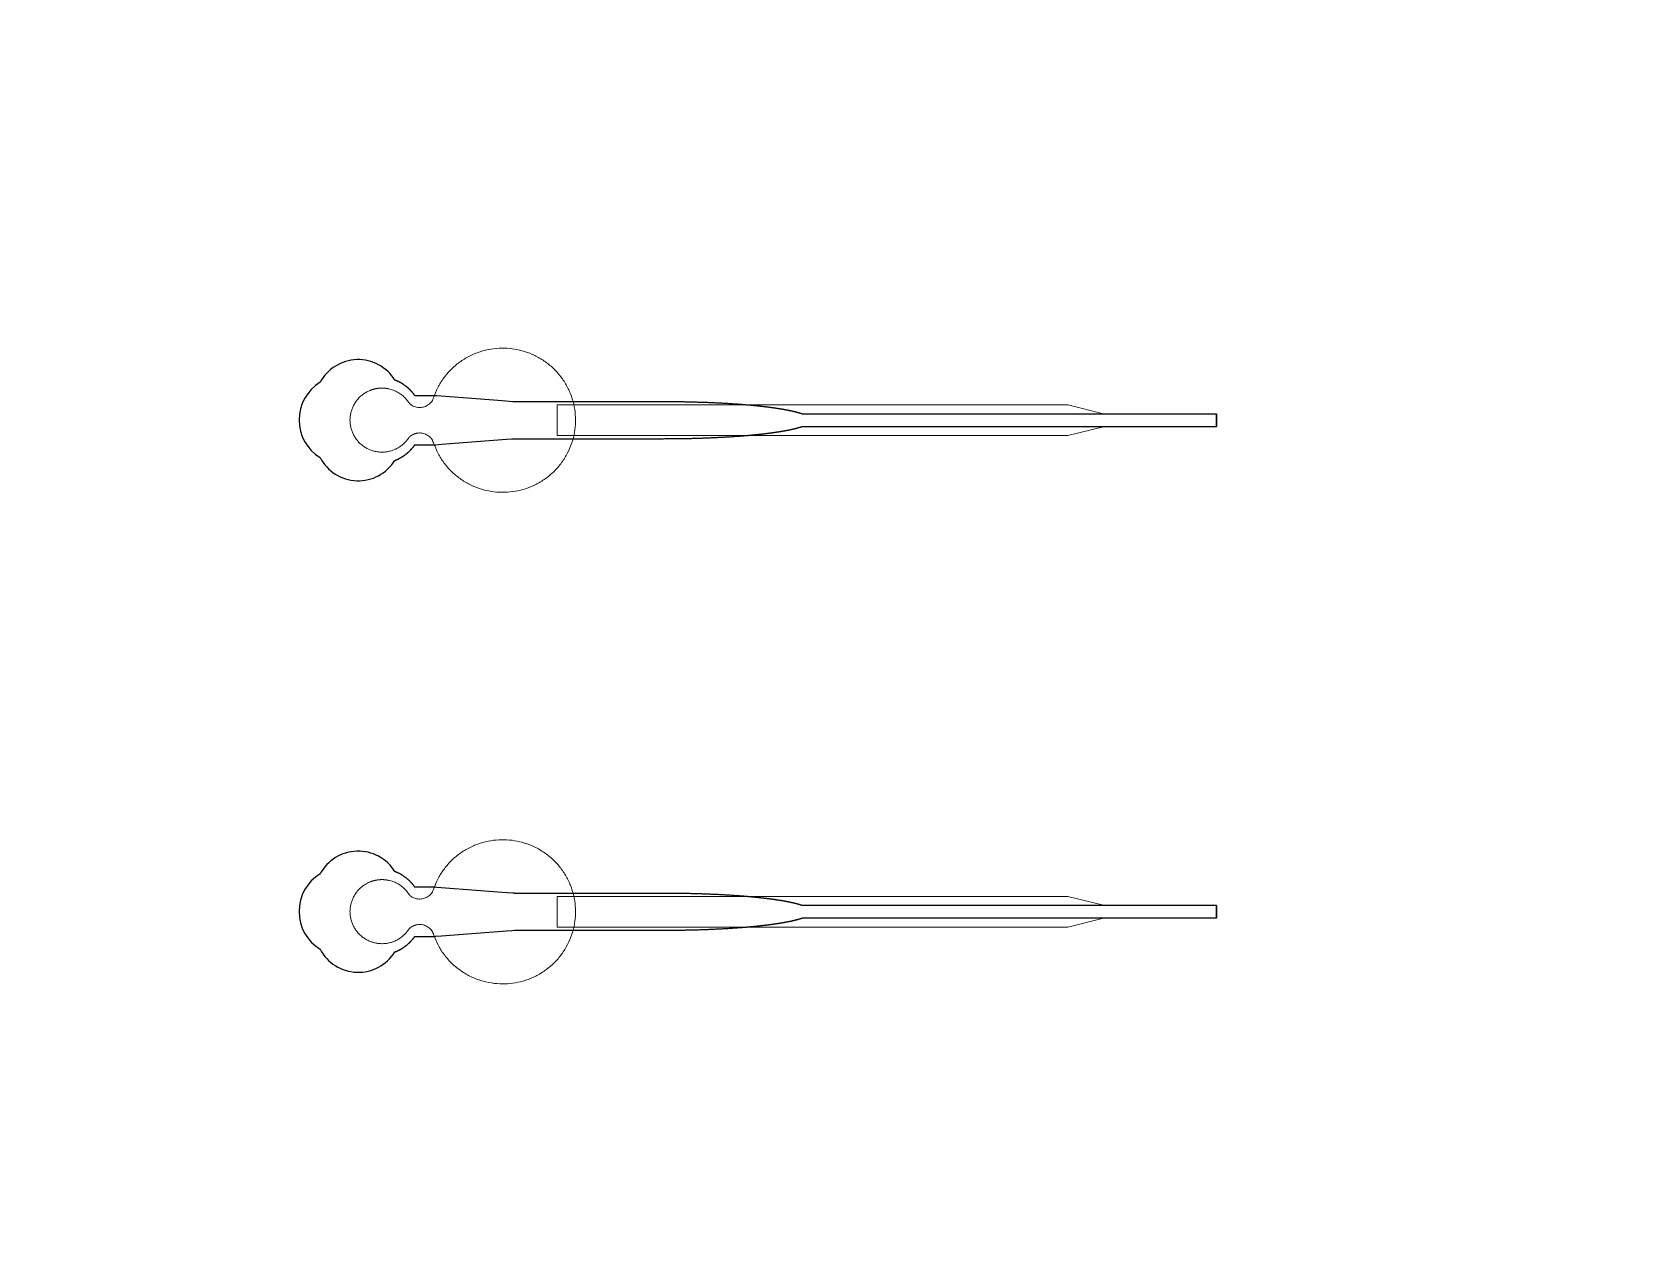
# Model space of a CAD drawing. Header units: inches. Extents: x -52997 to 52003, y -52254 to 52746.
# Drawn here: x 5746 to 12272, y -1513 to 3389 of the extents above; entities that cross this region are included whole.
import ezdxf

# ---------------------------------------------------------------- set-up
doc = ezdxf.new("R2010")
doc.units = ezdxf.units.IN
doc.header["$MEASUREMENT"] = 0
doc.layers.add('1', color=1, linetype='Continuous')
doc.layers.add('2', color=140, linetype='Continuous', lineweight=0)
doc.layers.add('3', color=90, linetype='Continuous', lineweight=0)

msp = doc.modelspace()

# ---------------------------------------------------------------- linework, layer by layer
at = {"layer": '1'}
for points in [[(-16283.4, -47485.7), (0, -47485.7), (16283.4, -47485.7, 5.999107)], [(-16250, -47285.7), (0, -47285.7), (16250, -47285.7, 5.986812)], [(-13685.8, -45485.7), (0, -45485.7), (13685.8, -45485.7, 6.794322)], [(7223.3, 1646.4), (7223.6, 1646.6), (7224.4, 1646.9), (7225.3, 1647.2), (7226.1, 1647.6), (7227, 1647.9), (7227.8, 1648.2), (7228.7, 1648.6), (7229.5, 1649), (7230.4, 1649.3), (7231.2, 1649.7), (7232.1, 1650.1), (7232.9, 1650.5), (7233.8, 1650.9), (7234.6, 1651.3), (7235.5, 1651.7), (7236.4, 1652.1), (7237.2, 1652.5), (7238.1, 1652.9), (7238.9, 1653.4), (7239.8, 1653.8), (7240.6, 1654.2), (7241.5, 1654.7), (7242.4, 1655.1), (7243.2, 1655.6), (7244.1, 1656.1), (7244.9, 1656.5), (7245.8, 1657), (7246.6, 1657.5), (7247.5, 1658), (7248.4, 1658.5), (7249.2, 1659), (7250.1, 1659.5), (7250.9, 1660), (7251.8, 1660.5), (7252.6, 1661), (7253.5, 1661.6), (7254.3, 1662.1), (7255.2, 1662.7), (7256, 1663.2), (7256.8, 1663.8), (7257.7, 1664.3), (7258.5, 1664.9), (7259.4, 1665.4), (7260.2, 1666), (7261, 1666.6), (7261.8, 1667.2), (7262.7, 1667.8), (7263.5, 1668.4), (7264.3, 1669), (7265.1, 1669.6), (7266, 1670.2), (7266.8, 1670.8), (7267.6, 1671.4), (7268.4, 1672), (7269.2, 1672.7), (7270, 1673.3), (7270.8, 1673.9), (7271.6, 1674.6), (7272.4, 1675.2), (7273.2, 1675.9), (7274, 1676.5), (7274.7, 1677.2), (7275.5, 1677.8), (7276.3, 1678.5), (7277, 1679.2), (7277.8, 1679.9), (7278.6, 1680.5), (7279.3, 1681.2), (7280.1, 1681.9), (7280.8, 1682.6), (7281.6, 1683.3), (7282.3, 1684), (7283, 1684.7), (7283.8, 1685.4), (7284.5, 1686.1), (7285.2, 1686.8), (7285.9, 1687.5), (7286.6, 1688.3), (7287.3, 1689), (7288, 1689.7), (7288.7, 1690.4), (7289.4, 1691.2), (7290.1, 1691.9), (7290.8, 1692.6), (7291.5, 1693.4), (7292.1, 1694.1), (7292.8, 1694.8), (7293.5, 1695.6), (7294.1, 1696.3), (7294.8, 1697.1), (7295.4, 1697.8), (7296, 1698.6), (7296.7, 1699.3), (7297.3, 1700.1), (7297.9, 1700.9), (7298.5, 1701.6), (7299.1, 1702.4), (7299.7, 1703.1), (7300.3, 1703.9), (7300.9, 1704.7), (7301.5, 1705.4), (7302, 1706.2), (7302.6, 1707), (7303.2, 1707.7), (7303.7, 1708.5), (7304.3, 1709.3), (7304.8, 1710), (7348.4, 1710), (7370.2, 1710), (7381.1, 1710), (7383.8, 1710), (7385.2, 1710), (7385.2, 1710), (7385.2, 1710), (7385.2, 1710), (7385.2, 1710), (7385.2, 1710.1), (7385.3, 1710.1), (7385.7, 1710.1), (7386.4, 1710.1), (7387.7, 1710.2), (7390.5, 1710.5), (7412.6, 1712.1), (7589.2, 1725.7), (7677.6, 1732.5), (7699.6, 1734.2), (7710.7, 1735), (7711, 1735), (7711.1, 1735), (7711.1, 1735), (7711.2, 1735), (7711.3, 1735), (7711.7, 1735), (7972.2, 1735), (7978.4, 1735), (7991, 1735), (8091.5, 1735), (8292.5, 1735), (8305.1, 1735), (8311.4, 1735), (8314.5, 1735), (8316.1, 1735), (8316.5, 1735), (8316.7, 1735), (8316.8, 1735), (8316.8, 1735), (8316.9, 1735), (8316.9, 1735), (8317.4, 1735), (8322, 1735.1), (8326.6, 1735.1), (8331.3, 1735.1), (8335.9, 1735.1), (8340.5, 1735.1), (8345.2, 1735.1), (8349.9, 1735.2), (8354.5, 1735.2), (8359.2, 1735.2), (8363.9, 1735.3), (8368.6, 1735.3), (8373.4, 1735.4), (8378.1, 1735.4), (8382.8, 1735.5), (8387.6, 1735.6), (8392.4, 1735.6), (8397.1, 1735.7), (8401.9, 1735.8), (8406.7, 1735.9), (8411.5, 1736), (8416.3, 1736.1), (8421.1, 1736.2), (8425.9, 1736.3), (8430.7, 1736.4), (8435.5, 1736.5), (8440.3, 1736.7), (8445.1, 1736.8), (8450, 1736.9), (8454.8, 1737.1), (8459.6, 1737.2), (8464.5, 1737.4), (8469.3, 1737.5), (8474.1, 1737.7), (8479, 1737.8), (8483.8, 1738), (8488.6, 1738.2), (8493.5, 1738.4), (8498.3, 1738.6), (8503.1, 1738.8), (8507.9, 1739), (8512.7, 1739.2), (8517.5, 1739.4), (8522.4, 1739.6), (8527.1, 1739.8), (8531.9, 1740), (8536.7, 1740.3), (8541.5, 1740.5), (8546.3, 1740.7), (8551, 1741), (8555.8, 1741.3), (8560.5, 1741.5), (8565.3, 1741.8), (8570, 1742), (8574.7, 1742.3), (8579.4, 1742.6), (8584.1, 1742.9), (8588.7, 1743.2), (8593.4, 1743.5), (8598, 1743.8), (8602.6, 1744.1), (8607.2, 1744.4), (8611.8, 1744.7), (8616.4, 1745.1), (8618.7, 1745.2), (8621, 1745.4), (8623.2, 1745.6), (8625.5, 1745.7), (8627.8, 1745.9), (8630, 1746.1), (8632.3, 1746.2), (8634.5, 1746.4), (8636.8, 1746.6), (8639, 1746.8), (8641.2, 1747), (8643.4, 1747.1), (8645.7, 1747.3), (8647.9, 1747.5), (8650.1, 1747.7), (8652.3, 1747.9), (8654.5, 1748.1), (8656.7, 1748.2), (8658.9, 1748.4), (8661.1, 1748.6), (8663.2, 1748.8), (8665.4, 1749), (8667.6, 1749.2), (8669.7, 1749.4), (8671.9, 1749.6), (8674, 1749.8), (8676.1, 1750), (8678.3, 1750.2), (8680.4, 1750.4), (8682.5, 1750.6), (8684.6, 1750.8), (8686.7, 1751), (8688.8, 1751.2), (8690.9, 1751.4), (8693, 1751.6), (8695.1, 1751.8), (8697.2, 1752), (8699.2, 1752.3), (8701.3, 1752.5), (8703.3, 1752.7), (8705.4, 1752.9), (8707.4, 1753.1), (8709.4, 1753.3), (8711.5, 1753.6), (8713.5, 1753.8), (8715.5, 1754), (8717.5, 1754.2), (8719.5, 1754.4), (8721.4, 1754.7), (8723.4, 1754.9), (8725.4, 1755.1), (8727.3, 1755.3), (8729.3, 1755.6), (8731.2, 1755.8), (8733.2, 1756), (8735.1, 1756.3), (8737, 1756.5), (8738.9, 1756.7), (8740.8, 1757), (8742.7, 1757.2), (8744.6, 1757.5), (8746.4, 1757.7), (8748.3, 1757.9), (8750.2, 1758.2), (8752, 1758.4), (8753.9, 1758.7), (8755.7, 1758.9), (8757.5, 1759.1), (8759.3, 1759.4), (8761.1, 1759.6), (8762.9, 1759.9), (8764.7, 1760.1), (8766.5, 1760.4), (8768.2, 1760.6), (8770, 1760.9), (8771.7, 1761.1), (8773.5, 1761.4), (8775.2, 1761.7), (8776.9, 1761.9), (8778.6, 1762.2), (8780.3, 1762.4), (8782, 1762.7), (8783.7, 1762.9), (8785.4, 1763.2), (8787.1, 1763.5), (8788.7, 1763.7), (8790.4, 1764), (8792, 1764.2), (8793.6, 1764.5), (8795.2, 1764.8), (8796.8, 1765), (8798.4, 1765.3), (8800, 1765.6), (8801.6, 1765.8), (8803.1, 1766.1), (8804.7, 1766.4), (8806.2, 1766.7), (8807.8, 1766.9), (8809.3, 1767.2), (8810.8, 1767.5), (8812.3, 1767.7), (8813.8, 1768), (8815.3, 1768.3), (8816.8, 1768.6), (8818.2, 1768.8), (8819.7, 1769.1), (8821.1, 1769.4), (8822.5, 1769.7), (8823.9, 1770), (8825.4, 1770.2), (8826.8, 1770.5), (8828.1, 1770.8), (8829.5, 1771.1), (8830.9, 1771.4), (8832.2, 1771.6), (8833.6, 1771.9), (8834.9, 1772.2), (8836.2, 1772.5), (8837.6, 1772.8), (8838.9, 1773.1), (8840.1, 1773.4), (8841.4, 1773.6), (8842.7, 1773.9), (8843.9, 1774.2), (8845.2, 1774.5), (8846.4, 1774.8), (8847.7, 1775.1), (8848.9, 1775.4), (8850.1, 1775.7), (8851.3, 1776), (8852.4, 1776.2), (8853.6, 1776.5), (8854.8, 1776.8), (8855.9, 1777.1), (8857.1, 1777.4), (8858.2, 1777.7), (8859.3, 1778), (8860.4, 1778.3), (8861.5, 1778.6), (8862.6, 1778.9), (8863.7, 1779.2), (8864.7, 1779.5), (8865.8, 1779.8), (8866.8, 1780.1), (8867.8, 1780.4), (8868.9, 1780.7), (8869.9, 1781), (8870.9, 1781.2), (8871.8, 1781.5), (8872.8, 1781.8), (8873.8, 1782.1), (8874.7, 1782.4), (8875.7, 1782.7), (8876.6, 1783), (8877.5, 1783.3), (8878.4, 1783.6), (8879.3, 1783.9), (8880.2, 1784.2), (8881.1, 1784.5), (8882.5, 1785), (10568.1, 1784.8), (10568.1, 1835), (8882.5, 1835), (8882.3, 1835.1), (8881.4, 1835.4), (8880.5, 1835.8), (8879.7, 1836.1), (8878.8, 1836.4), (8877.9, 1836.7), (8876.9, 1837), (8876, 1837.3), (8875.1, 1837.6), (8874.1, 1837.8), (8873.2, 1838.1), (8872.2, 1838.4), (8871.2, 1838.7), (8870.2, 1839), (8869.2, 1839.3), (8868.2, 1839.6), (8867.2, 1839.9), (8866.1, 1840.2), (8865.1, 1840.5), (8864, 1840.8), (8862.9, 1841.1), (8861.9, 1841.4), (8860.8, 1841.7), (8859.7, 1842), (8858.5, 1842.3), (8857.4, 1842.6), (8856.3, 1842.9), (8855.1, 1843.2), (8854, 1843.5), (8852.8, 1843.8), (8851.6, 1844.1), (8850.4, 1844.4), (8849.2, 1844.6), (8848, 1844.9), (8846.8, 1845.2), (8845.6, 1845.5), (8844.3, 1845.8), (8843, 1846.1), (8841.8, 1846.4), (8840.5, 1846.7), (8839.2, 1847), (8837.9, 1847.2), (8836.6, 1847.5), (8835.3, 1847.8), (8833.9, 1848.1), (8832.6, 1848.4), (8831.2, 1848.7), (8829.9, 1848.9), (8828.5, 1849.2), (8827.1, 1849.5), (8825.7, 1849.8), (8824.3, 1850.1), (8822.9, 1850.3), (8821.5, 1850.6), (8820, 1850.9), (8818.6, 1851.2), (8817.1, 1851.5), (8815.6, 1851.7), (8814.2, 1852), (8812.7, 1852.3), (8811.2, 1852.6), (8809.6, 1852.8), (8808.1, 1853.1), (8806.6, 1853.4), (8805, 1853.7), (8803.5, 1853.9), (8801.9, 1854.2), (8800.4, 1854.5), (8798.8, 1854.7), (8797.2, 1855), (8795.6, 1855.3), (8794, 1855.5), (8792.3, 1855.8), (8790.7, 1856.1), (8789.1, 1856.3), (8787.4, 1856.6), (8785.8, 1856.8), (8784.1, 1857.1), (8782.4, 1857.4), (8780.7, 1857.6), (8779, 1857.9), (8777.3, 1858.1), (8775.6, 1858.4), (8773.8, 1858.6), (8772.1, 1858.9), (8770.4, 1859.2), (8768.6, 1859.4), (8766.8, 1859.7), (8765.1, 1859.9), (8763.3, 1860.2), (8761.5, 1860.4), (8759.7, 1860.7), (8757.9, 1860.9), (8756.1, 1861.1), (8754.2, 1861.4), (8752.4, 1861.6), (8750.5, 1861.9), (8748.7, 1862.1), (8746.8, 1862.4), (8745, 1862.6), (8743.1, 1862.8), (8741.2, 1863.1), (8739.3, 1863.3), (8737.4, 1863.5), (8735.5, 1863.8), (8733.5, 1864), (8731.6, 1864.2), (8729.7, 1864.5), (8727.7, 1864.7), (8725.8, 1864.9), (8723.8, 1865.2), (8721.8, 1865.4), (8719.9, 1865.6), (8717.9, 1865.8), (8715.9, 1866.1), (8713.9, 1866.3), (8711.9, 1866.5), (8709.9, 1866.7), (8707.8, 1866.9), (8705.8, 1867.2), (8703.8, 1867.4), (8701.7, 1867.6), (8699.7, 1867.8), (8697.6, 1868), (8695.5, 1868.2), (8693.5, 1868.4), (8691.4, 1868.6), (8689.3, 1868.9), (8687.2, 1869.1), (8685.1, 1869.3), (8683, 1869.5), (8680.9, 1869.7), (8678.8, 1869.9), (8676.6, 1870.1), (8674.5, 1870.3), (8672.4, 1870.5), (8670.2, 1870.7), (8668.1, 1870.9), (8665.9, 1871.1), (8663.7, 1871.2), (8661.6, 1871.4), (8659.4, 1871.6), (8657.2, 1871.8), (8655, 1872), (8652.8, 1872.2), (8650.6, 1872.4), (8648.4, 1872.6), (8646.2, 1872.7), (8644, 1872.9), (8641.8, 1873.1), (8639.6, 1873.3), (8637.3, 1873.5), (8635.1, 1873.6), (8632.8, 1873.8), (8630.6, 1874), (8628.4, 1874.2), (8626.1, 1874.3), (8623.8, 1874.5), (8621.6, 1874.7), (8619.3, 1874.8), (8614.8, 1875.2), (8610.2, 1875.5), (8605.6, 1875.8), (8601, 1876.1), (8596.4, 1876.4), (8591.8, 1876.7), (8587.1, 1877), (8582.5, 1877.3), (8577.8, 1877.6), (8573.1, 1877.9), (8568.4, 1878.1), (8563.7, 1878.4), (8559, 1878.7), (8554.2, 1878.9), (8549.5, 1879.2), (8544.8, 1879.4), (8540, 1879.7), (8535.3, 1879.9), (8530.5, 1880.1), (8525.7, 1880.4), (8520.9, 1880.6), (8516.1, 1880.8), (8511.3, 1881), (8506.6, 1881.2), (8501.8, 1881.4), (8496.9, 1881.6), (8492.1, 1881.8), (8487.3, 1882), (8482.5, 1882.1), (8477.7, 1882.3), (8472.9, 1882.5), (8468.1, 1882.6), (8463.3, 1882.8), (8458.5, 1882.9), (8453.7, 1883.1), (8448.9, 1883.2), (8444.1, 1883.3), (8439.3, 1883.5), (8434.5, 1883.6), (8429.7, 1883.7), (8424.9, 1883.8), (8420.1, 1883.9), (8415.4, 1884), (8410.6, 1884.1), (8405.8, 1884.2), (8401.1, 1884.3), (8396.3, 1884.4), (8391.6, 1884.5), (8386.9, 1884.5), (8382.1, 1884.6), (8377.4, 1884.7), (8372.7, 1884.7), (8368, 1884.8), (8363.4, 1884.8), (8358.7, 1884.9), (8354, 1884.9), (8349.4, 1884.9), (8344.8, 1885), (8340.1, 1885), (8335.5, 1885), (8330.9, 1885), (8328.6, 1885), (8328.1, 1885), (8327.8, 1885), (8327.6, 1885), (8327.4, 1885), (8325.8, 1885), (8319.5, 1885), (8306.7, 1885), (8255.7, 1885), (8051.8, 1885), (8000.8, 1885), (7975.3, 1885), (7968.9, 1885), (7967.3, 1885), (7711.6, 1885), (7711.2, 1885), (7711.1, 1885), (7711.1, 1885), (7711.1, 1885), (7711, 1885), (7710.6, 1885.1), (7709.3, 1885.2), (7703.7, 1885.6), (7659.6, 1889), (7571.3, 1895.8), (7394.6, 1909.3), (7389.1, 1909.8), (7386.3, 1910), (7385.6, 1910), (7385.3, 1910), (7385.2, 1910), (7385.2, 1910), (7385.2, 1910), (7385.2, 1910), (7385.2, 1910), (7385.1, 1910), (7384.8, 1910), (7382.1, 1910), (7376.6, 1910), (7365.7, 1910), (7343.9, 1910), (7322.1, 1910), (7311.3, 1910), (7305.8, 1910), (7305.1, 1910), (7305, 1910), (7304.9, 1910), (7304.8, 1910), (7304.8, 1910), (7304.8, 1910), (7304.8, 1910.1), (7304.4, 1910.6), (7303.6, 1911.8), (7302.8, 1912.9), (7302, 1914), (7301.1, 1915.1), (7300.3, 1916.2), (7299.4, 1917.4), (7298.5, 1918.5), (7297.6, 1919.6), (7296.7, 1920.7), (7295.8, 1921.8), (7294.9, 1922.9), (7294, 1924), (7293, 1925.1), (7292, 1926.2), (7291.1, 1927.3), (7290.1, 1928.3), (7289.1, 1929.4), (7288.1, 1930.5), (7287, 1931.6), (7286, 1932.6), (7284.9, 1933.7), (7283.9, 1934.7), (7282.8, 1935.8), (7281.7, 1936.8), (7280.6, 1937.8), (7279.5, 1938.9), (7278.4, 1939.9), (7277.3, 1940.9), (7276.1, 1941.9), (7274.9, 1942.9), (7273.8, 1943.9), (7272.6, 1944.9), (7271.4, 1945.8), (7270.2, 1946.8), (7269, 1947.7), (7267.8, 1948.7), (7266.6, 1949.6), (7265.3, 1950.6), (7264.1, 1951.5), (7262.8, 1952.4), (7261.5, 1953.3), (7260.3, 1954.2), (7259, 1955.1), (7257.7, 1955.9), (7256.4, 1956.8), (7255.1, 1957.6), (7253.7, 1958.5), (7252.4, 1959.3), (7251.1, 1960.1), (7249.7, 1960.9), (7248.4, 1961.7), (7247, 1962.5), (7245.7, 1963.2), (7244.3, 1964), (7242.9, 1964.7), (7241.5, 1965.5), (7240.1, 1966.2), (7238.8, 1966.9), (7237.4, 1967.6), (7235.9, 1968.2), (7234.5, 1968.9), (7233.1, 1969.6), (7231.7, 1970.2), (7230.3, 1970.8), (7228.9, 1971.4), (7227.4, 1972), (7226, 1972.6), (7224.6, 1973.2), (7223.3, 1973.6, 0.576044), (6918.8, 1964.3, 0.560065), (6918.8, 1657.8, 0.578435)], [(7223.3, -353.6), (7223.6, -353.4), (7224.4, -353.1), (7225.3, -352.8), (7226.1, -352.4), (7227, -352.1), (7227.8, -351.8), (7228.7, -351.4), (7229.5, -351), (7230.4, -350.7), (7231.2, -350.3), (7232.1, -349.9), (7232.9, -349.5), (7233.8, -349.1), (7234.6, -348.7), (7235.5, -348.3), (7236.4, -347.9), (7237.2, -347.5), (7238.1, -347.1), (7238.9, -346.6), (7239.8, -346.2), (7240.6, -345.8), (7241.5, -345.3), (7242.4, -344.9), (7243.2, -344.4), (7244.1, -343.9), (7244.9, -343.5), (7245.8, -343), (7246.6, -342.5), (7247.5, -342), (7248.4, -341.5), (7249.2, -341), (7250.1, -340.5), (7250.9, -340), (7251.8, -339.5), (7252.6, -339), (7253.5, -338.4), (7254.3, -337.9), (7255.2, -337.3), (7256, -336.8), (7256.8, -336.2), (7257.7, -335.7), (7258.5, -335.1), (7259.4, -334.6), (7260.2, -334), (7261, -333.4), (7261.8, -332.8), (7262.7, -332.2), (7263.5, -331.6), (7264.3, -331), (7265.1, -330.4), (7266, -329.8), (7266.8, -329.2), (7267.6, -328.6), (7268.4, -328), (7269.2, -327.3), (7270, -326.7), (7270.8, -326.1), (7271.6, -325.4), (7272.4, -324.8), (7273.2, -324.1), (7274, -323.5), (7274.7, -322.8), (7275.5, -322.2), (7276.3, -321.5), (7277, -320.8), (7277.8, -320.1), (7278.6, -319.5), (7279.3, -318.8), (7280.1, -318.1), (7280.8, -317.4), (7281.6, -316.7), (7282.3, -316), (7283, -315.3), (7283.8, -314.6), (7284.5, -313.9), (7285.2, -313.2), (7285.9, -312.5), (7286.6, -311.7), (7287.3, -311), (7288, -310.3), (7288.7, -309.6), (7289.4, -308.8), (7290.1, -308.1), (7290.8, -307.4), (7291.5, -306.6), (7292.1, -305.9), (7292.8, -305.2), (7293.5, -304.4), (7294.1, -303.7), (7294.8, -302.9), (7295.4, -302.2), (7296, -301.4), (7296.7, -300.7), (7297.3, -299.9), (7297.9, -299.1), (7298.5, -298.4), (7299.1, -297.6), (7299.7, -296.9), (7300.3, -296.1), (7300.9, -295.3), (7301.5, -294.6), (7302, -293.8), (7302.6, -293), (7303.2, -292.3), (7303.7, -291.5), (7304.3, -290.7), (7304.8, -290), (7348.4, -290), (7370.2, -290), (7381.1, -290), (7383.8, -290), (7385.2, -290), (7385.2, -290), (7385.2, -290), (7385.2, -290), (7385.2, -290), (7385.2, -289.9), (7385.3, -289.9), (7385.7, -289.9), (7386.4, -289.9), (7387.7, -289.8), (7390.5, -289.5), (7412.6, -287.9), (7589.2, -274.3), (7677.6, -267.5), (7699.6, -265.8), (7710.7, -265), (7711, -265), (7711.1, -265), (7711.1, -265), (7711.2, -265), (7711.3, -265), (7711.7, -265), (7972.2, -265), (7978.4, -265), (7991, -265), (8091.5, -265), (8292.5, -265), (8305.1, -265), (8311.4, -265), (8314.5, -265), (8316.1, -265), (8316.5, -265), (8316.7, -265), (8316.8, -265), (8316.8, -265), (8316.9, -265), (8316.9, -265), (8317.4, -265), (8322, -264.9), (8326.6, -264.9), (8331.3, -264.9), (8335.9, -264.9), (8340.5, -264.9), (8345.2, -264.9), (8349.9, -264.8), (8354.5, -264.8), (8359.2, -264.8), (8363.9, -264.7), (8368.6, -264.7), (8373.4, -264.6), (8378.1, -264.6), (8382.8, -264.5), (8387.6, -264.4), (8392.4, -264.4), (8397.1, -264.3), (8401.9, -264.2), (8406.7, -264.1), (8411.5, -264), (8416.3, -263.9), (8421.1, -263.8), (8425.9, -263.7), (8430.7, -263.6), (8435.5, -263.5), (8440.3, -263.3), (8445.1, -263.2), (8450, -263.1), (8454.8, -262.9), (8459.6, -262.8), (8464.5, -262.6), (8469.3, -262.5), (8474.1, -262.3), (8479, -262.2), (8483.8, -262), (8488.6, -261.8), (8493.5, -261.6), (8498.3, -261.4), (8503.1, -261.2), (8507.9, -261), (8512.7, -260.8), (8517.5, -260.6), (8522.4, -260.4), (8527.1, -260.2), (8531.9, -260), (8536.7, -259.7), (8541.5, -259.5), (8546.3, -259.3), (8551, -259), (8555.8, -258.7), (8560.5, -258.5), (8565.3, -258.2), (8570, -258), (8574.7, -257.7), (8579.4, -257.4), (8584.1, -257.1), (8588.7, -256.8), (8593.4, -256.5), (8598, -256.2), (8602.6, -255.9), (8607.2, -255.6), (8611.8, -255.3), (8616.4, -254.9), (8618.7, -254.8), (8621, -254.6), (8623.2, -254.4), (8625.5, -254.3), (8627.8, -254.1), (8630, -253.9), (8632.3, -253.8), (8634.5, -253.6), (8636.8, -253.4), (8639, -253.2), (8641.2, -253), (8643.4, -252.9), (8645.7, -252.7), (8647.9, -252.5), (8650.1, -252.3), (8652.3, -252.1), (8654.5, -251.9), (8656.7, -251.8), (8658.9, -251.6), (8661.1, -251.4), (8663.2, -251.2), (8665.4, -251), (8667.6, -250.8), (8669.7, -250.6), (8671.9, -250.4), (8674, -250.2), (8676.1, -250), (8678.3, -249.8), (8680.4, -249.6), (8682.5, -249.4), (8684.6, -249.2), (8686.7, -249), (8688.8, -248.8), (8690.9, -248.6), (8693, -248.4), (8695.1, -248.2), (8697.2, -248), (8699.2, -247.7), (8701.3, -247.5), (8703.3, -247.3), (8705.4, -247.1), (8707.4, -246.9), (8709.4, -246.7), (8711.5, -246.4), (8713.5, -246.2), (8715.5, -246), (8717.5, -245.8), (8719.5, -245.6), (8721.4, -245.3), (8723.4, -245.1), (8725.4, -244.9), (8727.3, -244.7), (8729.3, -244.4), (8731.2, -244.2), (8733.2, -244), (8735.1, -243.7), (8737, -243.5), (8738.9, -243.3), (8740.8, -243), (8742.7, -242.8), (8744.6, -242.5), (8746.4, -242.3), (8748.3, -242.1), (8750.2, -241.8), (8752, -241.6), (8753.9, -241.3), (8755.7, -241.1), (8757.5, -240.9), (8759.3, -240.6), (8761.1, -240.4), (8762.9, -240.1), (8764.7, -239.9), (8766.5, -239.6), (8768.2, -239.4), (8770, -239.1), (8771.7, -238.9), (8773.5, -238.6), (8775.2, -238.3), (8776.9, -238.1), (8778.6, -237.8), (8780.3, -237.6), (8782, -237.3), (8783.7, -237.1), (8785.4, -236.8), (8787.1, -236.5), (8788.7, -236.3), (8790.4, -236), (8792, -235.8), (8793.6, -235.5), (8795.2, -235.2), (8796.8, -235), (8798.4, -234.7), (8800, -234.4), (8801.6, -234.2), (8803.1, -233.9), (8804.7, -233.6), (8806.2, -233.3), (8807.8, -233.1), (8809.3, -232.8), (8810.8, -232.5), (8812.3, -232.3), (8813.8, -232), (8815.3, -231.7), (8816.8, -231.4), (8818.2, -231.2), (8819.7, -230.9), (8821.1, -230.6), (8822.5, -230.3), (8823.9, -230), (8825.4, -229.8), (8826.8, -229.5), (8828.1, -229.2), (8829.5, -228.9), (8830.9, -228.6), (8832.2, -228.4), (8833.6, -228.1), (8834.9, -227.8), (8836.2, -227.5), (8837.6, -227.2), (8838.9, -226.9), (8840.1, -226.6), (8841.4, -226.4), (8842.7, -226.1), (8843.9, -225.8), (8845.2, -225.5), (8846.4, -225.2), (8847.7, -224.9), (8848.9, -224.6), (8850.1, -224.3), (8851.3, -224), (8852.4, -223.8), (8853.6, -223.5), (8854.8, -223.2), (8855.9, -222.9), (8857.1, -222.6), (8858.2, -222.3), (8859.3, -222), (8860.4, -221.7), (8861.5, -221.4), (8862.6, -221.1), (8863.7, -220.8), (8864.7, -220.5), (8865.8, -220.2), (8866.8, -219.9), (8867.8, -219.6), (8868.9, -219.3), (8869.9, -219), (8870.9, -218.8), (8871.8, -218.5), (8872.8, -218.2), (8873.8, -217.9), (8874.7, -217.6), (8875.7, -217.3), (8876.6, -217), (8877.5, -216.7), (8878.4, -216.4), (8879.3, -216.1), (8880.2, -215.8), (8881.1, -215.5), (8882.5, -215), (10568.1, -215.2), (10568.1, -165), (8882.5, -165), (8882.3, -164.9), (8881.4, -164.6), (8880.5, -164.2), (8879.7, -163.9), (8878.8, -163.6), (8877.9, -163.3), (8876.9, -163), (8876, -162.7), (8875.1, -162.4), (8874.1, -162.2), (8873.2, -161.9), (8872.2, -161.6), (8871.2, -161.3), (8870.2, -161), (8869.2, -160.7), (8868.2, -160.4), (8867.2, -160.1), (8866.1, -159.8), (8865.1, -159.5), (8864, -159.2), (8862.9, -158.9), (8861.9, -158.6), (8860.8, -158.3), (8859.7, -158), (8858.5, -157.7), (8857.4, -157.4), (8856.3, -157.1), (8855.1, -156.8), (8854, -156.5), (8852.8, -156.2), (8851.6, -155.9), (8850.4, -155.6), (8849.2, -155.4), (8848, -155.1), (8846.8, -154.8), (8845.6, -154.5), (8844.3, -154.2), (8843, -153.9), (8841.8, -153.6), (8840.5, -153.3), (8839.2, -153), (8837.9, -152.8), (8836.6, -152.5), (8835.3, -152.2), (8833.9, -151.9), (8832.6, -151.6), (8831.2, -151.3), (8829.9, -151.1), (8828.5, -150.8), (8827.1, -150.5), (8825.7, -150.2), (8824.3, -149.9), (8822.9, -149.7), (8821.5, -149.4), (8820, -149.1), (8818.6, -148.8), (8817.1, -148.5), (8815.6, -148.3), (8814.2, -148), (8812.7, -147.7), (8811.2, -147.4), (8809.6, -147.2), (8808.1, -146.9), (8806.6, -146.6), (8805, -146.3), (8803.5, -146.1), (8801.9, -145.8), (8800.4, -145.5), (8798.8, -145.3), (8797.2, -145), (8795.6, -144.7), (8794, -144.5), (8792.3, -144.2), (8790.7, -143.9), (8789.1, -143.7), (8787.4, -143.4), (8785.8, -143.2), (8784.1, -142.9), (8782.4, -142.6), (8780.7, -142.4), (8779, -142.1), (8777.3, -141.9), (8775.6, -141.6), (8773.8, -141.4), (8772.1, -141.1), (8770.4, -140.8), (8768.6, -140.6), (8766.8, -140.3), (8765.1, -140.1), (8763.3, -139.8), (8761.5, -139.6), (8759.7, -139.3), (8757.9, -139.1), (8756.1, -138.9), (8754.2, -138.6), (8752.4, -138.4), (8750.5, -138.1), (8748.7, -137.9), (8746.8, -137.6), (8745, -137.4), (8743.1, -137.2), (8741.2, -136.9), (8739.3, -136.7), (8737.4, -136.5), (8735.5, -136.2), (8733.5, -136), (8731.6, -135.8), (8729.7, -135.5), (8727.7, -135.3), (8725.8, -135.1), (8723.8, -134.8), (8721.8, -134.6), (8719.9, -134.4), (8717.9, -134.2), (8715.9, -133.9), (8713.9, -133.7), (8711.9, -133.5), (8709.9, -133.3), (8707.8, -133.1), (8705.8, -132.8), (8703.8, -132.6), (8701.7, -132.4), (8699.7, -132.2), (8697.6, -132), (8695.5, -131.8), (8693.5, -131.6), (8691.4, -131.4), (8689.3, -131.1), (8687.2, -130.9), (8685.1, -130.7), (8683, -130.5), (8680.9, -130.3), (8678.8, -130.1), (8676.6, -129.9), (8674.5, -129.7), (8672.4, -129.5), (8670.2, -129.3), (8668.1, -129.1), (8665.9, -128.9), (8663.7, -128.8), (8661.6, -128.6), (8659.4, -128.4), (8657.2, -128.2), (8655, -128), (8652.8, -127.8), (8650.6, -127.6), (8648.4, -127.4), (8646.2, -127.3), (8644, -127.1), (8641.8, -126.9), (8639.6, -126.7), (8637.3, -126.5), (8635.1, -126.4), (8632.8, -126.2), (8630.6, -126), (8628.4, -125.8), (8626.1, -125.7), (8623.8, -125.5), (8621.6, -125.3), (8619.3, -125.2), (8614.8, -124.8), (8610.2, -124.5), (8605.6, -124.2), (8601, -123.9), (8596.4, -123.6), (8591.8, -123.3), (8587.1, -123), (8582.5, -122.7), (8577.8, -122.4), (8573.1, -122.1), (8568.4, -121.9), (8563.7, -121.6), (8559, -121.3), (8554.2, -121.1), (8549.5, -120.8), (8544.8, -120.6), (8540, -120.3), (8535.3, -120.1), (8530.5, -119.9), (8525.7, -119.6), (8520.9, -119.4), (8516.1, -119.2), (8511.3, -119), (8506.6, -118.8), (8501.8, -118.6), (8496.9, -118.4), (8492.1, -118.2), (8487.3, -118), (8482.5, -117.9), (8477.7, -117.7), (8472.9, -117.5), (8468.1, -117.4), (8463.3, -117.2), (8458.5, -117.1), (8453.7, -116.9), (8448.9, -116.8), (8444.1, -116.7), (8439.3, -116.5), (8434.5, -116.4), (8429.7, -116.3), (8424.9, -116.2), (8420.1, -116.1), (8415.4, -116), (8410.6, -115.9), (8405.8, -115.8), (8401.1, -115.7), (8396.3, -115.6), (8391.6, -115.5), (8386.9, -115.5), (8382.1, -115.4), (8377.4, -115.3), (8372.7, -115.3), (8368, -115.2), (8363.4, -115.2), (8358.7, -115.1), (8354, -115.1), (8349.4, -115.1), (8344.8, -115), (8340.1, -115), (8335.5, -115), (8330.9, -115), (8328.6, -115), (8328.1, -115), (8327.8, -115), (8327.6, -115), (8327.4, -115), (8325.8, -115), (8319.5, -115), (8306.7, -115), (8255.7, -115), (8051.8, -115), (8000.8, -115), (7975.3, -115), (7968.9, -115), (7967.3, -115), (7711.6, -115), (7711.2, -115), (7711.1, -115), (7711.1, -115), (7711.1, -115), (7711, -115), (7710.6, -114.9), (7709.3, -114.8), (7703.7, -114.4), (7659.6, -111), (7571.3, -104.2), (7394.6, -90.7), (7389.1, -90.2), (7386.3, -90), (7385.6, -90), (7385.3, -90), (7385.2, -90), (7385.2, -90), (7385.2, -90), (7385.2, -90), (7385.2, -90), (7385.1, -90), (7384.8, -90), (7382.1, -90), (7376.6, -90), (7365.7, -90), (7343.9, -90), (7322.1, -90), (7311.3, -90), (7305.8, -90), (7305.1, -90), (7305, -90), (7304.9, -90), (7304.8, -90), (7304.8, -90), (7304.8, -90), (7304.8, -89.9), (7304.4, -89.4), (7303.6, -88.2), (7302.8, -87.1), (7302, -86), (7301.1, -84.9), (7300.3, -83.8), (7299.4, -82.6), (7298.5, -81.5), (7297.6, -80.4), (7296.7, -79.3), (7295.8, -78.2), (7294.9, -77.1), (7294, -76), (7293, -74.9), (7292, -73.8), (7291.1, -72.7), (7290.1, -71.7), (7289.1, -70.6), (7288.1, -69.5), (7287, -68.4), (7286, -67.4), (7284.9, -66.3), (7283.9, -65.3), (7282.8, -64.2), (7281.7, -63.2), (7280.6, -62.2), (7279.5, -61.1), (7278.4, -60.1), (7277.3, -59.1), (7276.1, -58.1), (7274.9, -57.1), (7273.8, -56.1), (7272.6, -55.1), (7271.4, -54.2), (7270.2, -53.2), (7269, -52.3), (7267.8, -51.3), (7266.6, -50.4), (7265.3, -49.4), (7264.1, -48.5), (7262.8, -47.6), (7261.5, -46.7), (7260.3, -45.8), (7259, -44.9), (7257.7, -44.1), (7256.4, -43.2), (7255.1, -42.4), (7253.7, -41.5), (7252.4, -40.7), (7251.1, -39.9), (7249.7, -39.1), (7248.4, -38.3), (7247, -37.5), (7245.7, -36.8), (7244.3, -36), (7242.9, -35.3), (7241.5, -34.5), (7240.1, -33.8), (7238.8, -33.1), (7237.4, -32.4), (7235.9, -31.8), (7234.5, -31.1), (7233.1, -30.4), (7231.7, -29.8), (7230.3, -29.2), (7228.9, -28.6), (7227.4, -28), (7226, -27.4), (7224.6, -26.8), (7223.3, -26.4, 0.576044), (6918.8, -35.7, 0.560065), (6918.8, -342.2, 0.578435)]]:
    msp.add_lwpolyline(points, format="xyb", close=True, dxfattribs=at)
msp.add_circle((-497.2, 245.8), 52500, dxfattribs=at)
at = {"layer": '2'}
for points in [[(-16283.4, -47485.7), (0, -47485.7), (16283.4, -47485.7, 5.999107)], [(-16250, -47285.7), (0, -47285.7), (16250, -47285.7, 5.986812)], [(-13685.8, -45485.7), (0, -45485.7), (13685.8, -45485.7, 6.794322)]]:
    msp.add_lwpolyline(points, format="xyb", close=True, dxfattribs=at)
msp.add_circle((-497.2, 245.8), 52500, dxfattribs=at)
for points in [[(7280.2, 1739.5), (7302.4, 1762.7), (7334, 1757.5), (7365.7, 1752.2), (7379.3, 1723.2), (7454.7, 1482.4), (7706.7, 1520), (7958.7, 1557.7), (7958.9, 1809.8), (7959, 2062), (7707, 2099.9), (7455, 2137.8), (7379.4, 1897), (7366.1, 1868.6), (7335.3, 1862.8), (7304.4, 1857.1), (7281.9, 1878.9), (7230.5, 1962.3), (7136.1, 1936.1), (7041.7, 1910), (7040.5, 1812.1), (7039.3, 1714.2), (7133.1, 1685.8), (7226.8, 1657.4), (7280.2, 1739.5)], [(7280.2, -260.5), (7302.4, -237.3), (7334, -242.5), (7365.7, -247.8), (7379.3, -276.8), (7454.7, -517.6), (7706.7, -480), (7958.7, -442.3), (7958.9, -190.2), (7959, 62), (7707, 99.9), (7455, 137.8), (7379.4, -103), (7366.1, -131.4), (7335.3, -137.2), (7304.4, -142.9), (7281.9, -121.1), (7230.5, -37.7), (7136.1, -63.9), (7041.7, -90), (7040.5, -187.9), (7039.3, -285.8), (7133.1, -314.2), (7226.8, -342.6), (7280.2, -260.5)]]:
    msp.add_rational_spline(points, [1, 0.884783429184, 1, 0.884783429184, 1, 0.758252289935, 1, 0.758252289935, 1, 0.758252289935, 1, 0.758252289935, 1, 0.888941908896, 1, 0.888941908896, 1, 0.79946124759, 1, 0.79946124759, 1, 0.79946124759, 1, 0.79946124759, 1], degree=2, knots=[0, 0, 0, 0.969535, 0.969535, 1.939069, 1.939069, 3.359405, 3.359405, 4.779741, 4.779741, 6.200078, 6.200078, 7.620414, 7.620414, 8.571947, 8.571947, 9.52348, 9.52348, 10.812277, 10.812277, 12.101074, 12.101074, 13.389871, 13.389871, 14.678668, 14.678668, 14.678668], dxfattribs=at)
at = {"layer": '3'}
for points in [[(-16283.4, -47485.7), (0, -47485.7), (16283.4, -47485.7, 5.999107)], [(-16283.4, -47485.7), (0, -47485.7), (16283.4, -47485.7, 5.999107)], [(-16250, -47285.7), (0, -47285.7), (16250, -47285.7, 5.986812)], [(-16250, -47285.7), (0, -47285.7), (16250, -47285.7, 5.986812)], [(-13685.8, -45485.7), (0, -45485.7), (13685.8, -45485.7, 6.794322)], [(-13685.8, -45485.7), (0, -45485.7), (13685.8, -45485.7, 6.794322)]]:
    msp.add_lwpolyline(points, format="xyb", close=True, dxfattribs=at)
for points in [[(7883.8, 1872.6), (9963.3, 1872.5), (10113.3, 1835), (10570.2, 1835), (10570.2, 1785), (10113.3, 1785), (9963.3, 1747.5), (7883.8, 1747.6)], [(7883.8, -127.4), (9963.3, -127.5), (10113.3, -165), (10570.2, -165), (10570.2, -215), (10113.3, -215), (9963.3, -252.5), (7883.8, -252.4)]]:
    msp.add_lwpolyline(points, close=True, dxfattribs=at)
msp.add_circle((-497.2, 245.8), 52500, dxfattribs=at)
msp.add_circle((-497.2, 245.8), 52500, dxfattribs=at)

doc.saveas('drawing.dxf')
